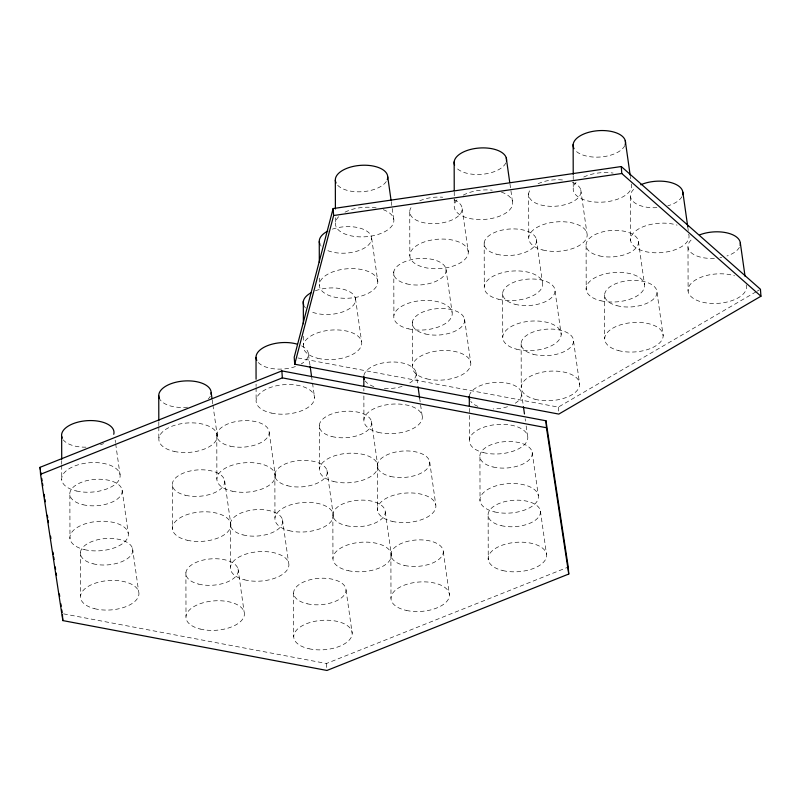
<?xml version="1.0" encoding="UTF-8"?>
<svg xmlns="http://www.w3.org/2000/svg" width="801" height="801" viewBox="0 0 801 801"><rect width="100%" height="100%" fill="white"/><g stroke="black" fill="none" stroke-linecap="round" stroke-linejoin="round"><path stroke-width="0.6" stroke-dasharray="4 3" d="M297.892 357.947L558.307 407.118L756.124 291.774M757.205 291.143L759.368 289.882M63.569 613.856L326.448 663.498L567.088 567.539M687.759 226.823L688.289 230.538M657.02 292.505L663.168 335.899M630.327 176.35L630.677 178.813M638.407 241.431L644.545 284.705M580.775 189.777L586.893 232.931M573.556 341.176L579.694 384.57M555.053 291.093L561.201 334.488M536.3 238.958L542.417 282.112M509.947 183.84L512.39 201.101M532.194 452.395L538.332 495.649M540.405 511.058L546.532 554.312M521.411 392.37L523.273 405.556M525.146 418.743L525.486 421.136M526.167 425.932L527.519 435.524M462.147 208.65L468.285 251.985A29.287 14.728 -4.1 0 1 425.051 267.604A29.287 14.728 -4.1 0 1 423.849 242.112A29.287 14.728 -4.1 0 1 468.285 251.985M464.54 319.068L470.668 362.282M445.957 268.966L452.084 312.18M443.303 551.629L449.451 594.983M429.676 461.827L435.814 505.081M415.939 372.044L417.862 385.611M419.604 397.937L422.057 415.198M391.238 201.572L393.872 220.135M371.664 238.197L377.802 281.531A29.287 14.728 -4.1 0 1 334.568 297.151A29.287 14.728 -4.1 0 1 333.366 271.659A29.287 14.728 -4.1 0 1 377.802 281.531M355.484 298.473L361.611 341.687M385.271 511.879L391.419 555.233M371.454 421.226L377.571 464.38M346.042 589.967L352.19 633.321M326.978 470.417L333.086 513.571M308.435 354.282L309.967 365.116M311.499 375.959L312.36 381.977M312.53 383.188L314.573 397.636M282.493 519.599L288.61 562.753M269.206 432.37L275.344 475.724M238.017 568.78L244.125 611.934M224.65 480.7L230.778 523.954M212.225 400.059L212.746 403.774M212.926 405.006L217.311 435.974M132.545 548.455L138.663 591.609M115.154 440.119L115.504 442.593M115.674 443.824L120.06 474.723M122.132 490.132L128.27 533.386M558.307 407.118L558.808 414.087M326.448 663.498L326.948 670.457M687.999 247.349L688.109 291.133M630.537 196.676L630.637 240.46M604.615 294.898L604.715 338.573M586.102 245.897L586.202 289.682M573.216 175.669L573.246 188.125M528.67 193.702L528.77 237.316M521.141 343.569L521.241 387.233M502.648 293.486L502.748 337.161M488.139 515.874L488.24 559.679M484.184 242.893L484.285 286.498M479.929 457.211L480.039 501.015M469.326 408.41L469.396 439.909M454.237 191.779L454.267 205.477M412.375 321.962L412.485 365.516M409.742 212.085L409.842 255.809M393.792 271.869L393.902 315.414M390.898 554.713L390.988 598.417M377.411 466.643L377.521 510.447M363.854 388.435L363.864 390.928M363.874 395.914L363.924 419.584M335.419 217.722L335.429 223.97M332.856 514.963L332.956 558.667M319.339 278.077L319.359 285.366M319.349 425.161L319.449 468.765M303.409 336.21L303.429 344.921M293.637 593.06L293.727 636.765M274.863 474.342L274.963 517.957M256.08 384.079L256.08 386.513M256.09 387.724L256.12 401.081M230.378 523.524L230.488 567.138M216.791 435.464L216.891 479.168M185.902 572.715L186.002 616.319M172.385 485.506L172.485 529.311M158.818 421.937L158.818 425.681M158.828 426.933L158.848 439.419M80.43 552.39L80.531 595.994M69.867 494.938L69.977 538.743M61.717 460.615L61.727 464.26M61.727 465.481L61.767 480.079M363.894 375.499A26.253 13.206 -4.1 0 1 400.48 362.613A26.253 13.206 -4.1 0 1 409.471 383.118M402.112 386.382A26.253 13.206 -4.1 0 1 382.137 388.345M373.887 386.603A26.253 13.206 -4.1 0 1 365.266 381.016M210.313 396.175A26.253 13.206 -4.1 0 1 208.31 398.928M187.574 407.198A26.253 13.206 -4.1 0 1 160.04 399.589M469.366 395.824A26.253 13.206 -4.1 0 1 505.952 382.938A26.253 13.206 -4.1 0 1 514.943 403.434M507.584 406.708A26.253 13.206 -4.1 0 1 493.096 408.931M477.927 406.397A26.253 13.206 -4.1 0 1 470.738 401.331M103.599 443.584A26.253 13.206 -4.1 0 1 100.465 444.775M86.047 447.168A26.253 13.206 -4.1 0 1 63.279 439.869M301.536 345.842A26.253 13.206 -4.1 0 1 301.276 363.894M295.439 366.548A26.253 13.206 -4.1 0 1 257.301 361.251M572.375 182.258A26.253 13.206 -4.1 0 1 575.889 199.779A26.253 13.206 -4.1 0 1 541.306 205.086A26.253 13.206 -4.1 0 1 531.203 188.565M538.052 183.759A26.253 13.206 -4.1 0 1 564.455 180.205M631.448 184A29.287 14.728 -4.1 0 1 597.726 202.192A29.287 14.728 -4.1 0 1 576.079 182.398M583.719 177.041A29.287 14.728 -4.1 0 1 613.165 173.076M624.81 145.542A26.253 13.206 -4.1 0 1 601.621 156.906A26.253 13.206 -4.1 0 1 575.278 150.398M454.027 199.819A26.253 13.206 -4.1 0 1 456.54 217.451A26.253 13.206 -4.1 0 1 421.777 222.257A26.253 13.206 -4.1 0 1 412.645 205.547M419.744 200.831A26.253 13.206 -4.1 0 1 442.723 197.226M746.172 284.856A29.287 14.728 -4.1 0 1 714.081 303.489A29.287 14.728 -4.1 0 1 690.041 284.745A29.287 14.728 -4.1 0 1 734.577 275.814M739.373 247.369A26.253 13.206 -4.1 0 1 726.938 255.98M721.781 257.361A26.253 13.206 -4.1 0 1 719.969 257.702M714.412 258.333A26.253 13.206 -4.1 0 1 690.832 252.395A26.253 13.206 -4.1 0 1 693.025 238.408M315.354 290.803A26.253 13.206 -4.1 0 1 350.468 292.215A26.253 13.206 -4.1 0 1 346.483 310.347A26.253 13.206 -4.1 0 1 310.798 311.529M305.521 307.934A26.253 13.206 -4.1 0 1 304.23 306.232M383.258 209.672A29.287 14.728 -4.1 0 1 388.465 229.336A29.287 14.728 -4.1 0 1 349.436 235.474A29.287 14.728 -4.1 0 1 338.673 216.681M344.991 212.185A29.287 14.728 -4.1 0 1 376.16 207.87M386.292 181.527A26.253 13.206 -4.1 0 1 361.221 191.769A26.253 13.206 -4.1 0 1 336.57 183.89M332.355 229.156A26.253 13.206 -4.1 0 1 367.158 231.339A26.253 13.206 -4.1 0 1 361.662 249.451A26.253 13.206 -4.1 0 1 326.067 249.852M321.131 246.137A26.253 13.206 -4.1 0 1 320.5 245.286M501.416 192.12A29.287 14.728 -4.1 0 1 507.343 211.955A29.287 14.728 -4.1 0 1 467.764 218.022A29.287 14.728 -4.1 0 1 458.072 198.768M463.178 195.174A29.287 14.728 -4.1 0 1 492.225 190.177M505.831 162.893A26.253 13.206 -4.1 0 1 481.701 174.338A26.253 13.206 -4.1 0 1 455.609 166.908M688.71 234.182A29.287 14.728 -4.1 0 1 656.62 252.816A29.287 14.728 -4.1 0 1 632.57 234.072A29.287 14.728 -4.1 0 1 677.105 225.141M681.911 196.696A26.253 13.206 -4.1 0 1 667.804 205.827M656.94 207.659A26.253 13.206 -4.1 0 1 633.811 202.112A26.253 13.206 -4.1 0 1 634.512 188.575M289.061 530.642A29.287 14.728 -4.1 0 0 333.376 515.914A29.287 14.728 -4.1 0 0 290.022 505.03A29.287 14.728 -4.1 0 0 289.061 530.642M287.499 485.726A26.253 13.206 -4.1 0 0 327.239 472.52A26.253 13.206 -4.1 0 0 288.36 462.758A26.253 13.206 -4.1 0 0 287.499 485.726M333.536 481.461A29.287 14.728 -4.1 0 0 377.862 466.733A29.287 14.728 -4.1 0 0 334.498 455.849A29.287 14.728 -4.1 0 0 333.536 481.461M331.974 436.545A26.253 13.206 -4.1 0 0 371.714 423.339A26.253 13.206 -4.1 0 0 332.846 413.576A26.253 13.206 -4.1 0 0 331.974 436.545M378.022 432.28A29.287 14.728 -4.1 0 0 422.337 417.551A29.287 14.728 -4.1 0 0 378.983 406.668A29.287 14.728 -4.1 0 0 378.022 432.28M392.17 521.361A29.287 14.728 -4.1 0 0 435.894 506.132A29.287 14.728 -4.1 0 0 391.929 495.809A29.287 14.728 -4.1 0 0 392.17 521.361M390.548 476.425A26.253 13.206 -4.1 0 0 429.757 462.768A26.253 13.206 -4.1 0 0 390.337 453.516A26.253 13.206 -4.1 0 0 390.548 476.425M348.305 570.682A29.287 14.728 -4.1 0 0 391.409 554.963A29.287 14.728 -4.1 0 0 346.853 545.201A29.287 14.728 -4.1 0 0 348.305 570.682M346.613 525.726A26.253 13.206 -4.1 0 0 385.261 511.639A26.253 13.206 -4.1 0 0 345.321 502.888A26.253 13.206 -4.1 0 0 346.613 525.726M244.575 579.834A29.287 14.728 -4.1 0 0 288.901 565.106A29.287 14.728 -4.1 0 0 245.537 554.222A29.287 14.728 -4.1 0 0 244.575 579.834M243.013 534.908A26.253 13.206 -4.1 0 0 282.753 521.701A26.253 13.206 -4.1 0 0 243.884 511.949A26.253 13.206 -4.1 0 0 243.013 534.908M187.144 540.224A29.287 14.728 -4.1 0 0 230.868 524.995A29.287 14.728 -4.1 0 0 186.903 514.673A29.287 14.728 -4.1 0 0 187.144 540.224M185.522 495.288A26.253 13.206 -4.1 0 0 224.721 481.641A26.253 13.206 -4.1 0 0 185.301 472.38A26.253 13.206 -4.1 0 0 185.522 495.288M232.23 491.183A29.287 14.728 -4.1 0 0 275.334 475.464A29.287 14.728 -4.1 0 0 230.788 465.701A29.287 14.728 -4.1 0 0 232.23 491.183M230.548 446.227A26.253 13.206 -4.1 0 0 269.196 432.139A26.253 13.206 -4.1 0 0 229.246 423.389A26.253 13.206 -4.1 0 0 230.548 446.227M494.688 511.929A29.287 14.728 -4.1 0 0 538.412 496.7A29.287 14.728 -4.1 0 0 494.447 486.377A29.287 14.728 -4.1 0 0 494.688 511.929M493.066 466.993A26.253 13.206 -4.1 0 0 532.275 453.336A26.253 13.206 -4.1 0 0 492.855 444.084A26.253 13.206 -4.1 0 0 493.066 466.993M406.337 610.432A29.287 14.728 -4.1 0 0 449.441 594.712A29.287 14.728 -4.1 0 0 404.885 584.95A29.287 14.728 -4.1 0 0 406.337 610.432M404.655 565.486A26.253 13.206 -4.1 0 0 443.293 551.388A26.253 13.206 -4.1 0 0 403.354 542.637A26.253 13.206 -4.1 0 0 404.655 565.486M200.1 629.015A29.287 14.728 -4.1 0 0 244.415 614.287A29.287 14.728 -4.1 0 0 201.061 603.403A29.287 14.728 -4.1 0 0 200.1 629.015M198.538 584.089A26.253 13.206 -4.1 0 0 238.267 570.883A26.253 13.206 -4.1 0 0 199.399 561.131A26.253 13.206 -4.1 0 0 198.538 584.089M84.626 549.656A29.287 14.728 -4.1 0 0 128.35 534.427A29.287 14.728 -4.1 0 0 84.385 524.104A29.287 14.728 -4.1 0 0 84.626 549.656M83.004 504.72A26.253 13.206 -4.1 0 0 122.203 491.073A26.253 13.206 -4.1 0 0 82.783 481.812A26.253 13.206 -4.1 0 0 83.004 504.72M174.197 451.424A29.287 14.728 -4.1 0 0 217.301 435.714A29.287 14.728 -4.1 0 0 172.746 425.952A29.287 14.728 -4.1 0 0 174.197 451.424M483.494 452.605A29.287 14.728 -4.1 0 0 527.809 437.867A29.287 14.728 -4.1 0 0 484.455 426.993A29.287 14.728 -4.1 0 0 483.494 452.605M502.898 570.592A29.287 14.728 -4.1 0 0 546.622 555.363A29.287 14.728 -4.1 0 0 502.658 545.04A29.287 14.728 -4.1 0 0 502.898 570.592M501.276 525.656A26.253 13.206 -4.1 0 0 540.475 511.999A26.253 13.206 -4.1 0 0 501.056 502.748A26.253 13.206 -4.1 0 0 501.276 525.656M309.076 648.77A29.287 14.728 -4.1 0 0 352.18 633.06A29.287 14.728 -4.1 0 0 307.624 623.298A29.287 14.728 -4.1 0 0 309.076 648.77M307.384 603.824A26.253 13.206 -4.1 0 0 346.032 589.736A26.253 13.206 -4.1 0 0 306.092 580.985A26.253 13.206 -4.1 0 0 307.384 603.824M94.628 608.69A29.287 14.728 -4.1 0 0 138.943 593.962A29.287 14.728 -4.1 0 0 95.589 583.078A29.287 14.728 -4.1 0 0 94.628 608.69M93.066 563.774A26.253 13.206 -4.1 0 0 132.806 550.567A26.253 13.206 -4.1 0 0 93.927 540.805A26.253 13.206 -4.1 0 0 93.066 563.774M76.415 490.993A29.287 14.728 -4.1 0 0 120.14 475.764A29.287 14.728 -4.1 0 0 76.175 465.441A29.287 14.728 -4.1 0 0 76.415 490.993M271.459 413.086A29.287 14.728 -4.1 0 0 314.563 397.376A29.287 14.728 -4.1 0 0 270.007 387.604A29.287 14.728 -4.1 0 0 271.459 413.086M498.382 299.194A29.287 14.728 -4.1 0 0 542.698 284.465A29.287 14.728 -4.1 0 0 499.343 273.582A29.287 14.728 -4.1 0 0 498.382 299.194M496.82 254.267A26.253 13.206 -4.1 0 0 536.56 241.061A26.253 13.206 -4.1 0 0 497.681 231.309A26.253 13.206 -4.1 0 0 496.82 254.267M542.858 250.012A29.287 14.728 -4.1 0 0 587.183 235.274A29.287 14.728 -4.1 0 0 543.819 224.4A29.287 14.728 -4.1 0 0 542.858 250.012M601 300.816A29.287 14.728 -4.1 0 0 644.605 285.486A29.287 14.728 -4.1 0 0 600.52 275.274A29.287 14.728 -4.1 0 0 601 300.816M599.368 255.879A26.253 13.206 -4.1 0 0 638.467 242.132A26.253 13.206 -4.1 0 0 598.938 232.981A26.253 13.206 -4.1 0 0 599.368 255.879M516.525 349.176A29.287 14.728 -4.1 0 0 561.191 334.748A29.287 14.728 -4.1 0 0 518.207 323.534A29.287 14.728 -4.1 0 0 516.525 349.176M515.003 304.27A26.253 13.206 -4.1 0 0 555.043 291.334A26.253 13.206 -4.1 0 0 516.515 281.281A26.253 13.206 -4.1 0 0 515.003 304.27M408.27 328.78A29.287 14.728 -4.1 0 0 452.235 313.752A29.287 14.728 -4.1 0 0 408.51 303.209A29.287 14.728 -4.1 0 0 408.27 328.78M406.668 283.854A26.253 13.206 -4.1 0 0 446.087 270.378A26.253 13.206 -4.1 0 0 406.888 260.916A26.253 13.206 -4.1 0 0 406.668 283.854M535.018 399.258A29.287 14.728 -4.1 0 0 579.684 384.83A29.287 14.728 -4.1 0 0 536.71 373.616A29.287 14.728 -4.1 0 0 535.018 399.258M533.496 354.342A26.253 13.206 -4.1 0 0 573.546 341.416A26.253 13.206 -4.1 0 0 535.008 331.354A26.253 13.206 -4.1 0 0 533.496 354.342M317.797 358.287A29.287 14.728 -4.1 0 0 361.762 343.259A29.287 14.728 -4.1 0 0 318.037 332.705A29.287 14.728 -4.1 0 0 317.797 358.287M426.853 378.873A29.287 14.728 -4.1 0 0 470.818 363.844A29.287 14.728 -4.1 0 0 427.093 353.301A29.287 14.728 -4.1 0 0 426.853 378.873M425.251 333.947A26.253 13.206 -4.1 0 0 464.67 320.47A26.253 13.206 -4.1 0 0 425.471 311.018A26.253 13.206 -4.1 0 0 425.251 333.947M618.492 350.588A29.287 14.728 -4.1 0 0 663.158 336.16A29.287 14.728 -4.1 0 0 620.174 324.946A29.287 14.728 -4.1 0 0 618.492 350.588M616.97 305.682A26.253 13.206 -4.1 0 0 657.01 292.745A26.253 13.206 -4.1 0 0 618.472 282.693A26.253 13.206 -4.1 0 0 616.97 305.682"/><path stroke-width="1.2" d="M333.126 208.56L294.207 357.246L294.708 364.215L558.808 414.087L760.95 296.22L760.449 289.251L621.286 166.538L333.126 208.56L333.627 215.529L294.708 364.215M40.05 467.323L281.852 370.903L545.962 420.775L568.249 567.068L568.75 574.037L326.948 670.457L62.848 620.585L40.551 474.292L40.05 467.323L40.42 469.786M40.551 474.292L282.353 377.872L546.452 427.744L568.75 574.037M333.627 215.529L621.776 173.507L760.95 296.22M40.801 472.25L41.171 474.703M41.732 478.387L42.113 480.85M42.483 483.313L42.864 485.766M44.175 494.377L44.546 496.83M44.926 499.293L45.297 501.746M47.359 515.273L47.73 517.736M48.11 520.189L48.481 522.653M50.543 536.169L50.914 538.632M52.976 552.149L53.357 554.612M53.727 557.075L54.098 559.529M55.229 566.908L55.599 569.361M56.16 573.055L56.541 575.508M59.344 593.952L59.725 596.415M60.846 603.784L61.216 606.247M61.787 609.931L62.158 612.395M740.314 242.873L745.05 276.255M682.852 192.21L687.759 226.823M625.261 140.596L630.157 175.119M506.272 157.937L509.766 182.598M523.443 406.748L524.465 413.947M418.032 386.843L419.604 397.937M387.734 176.811L391.068 200.33M310.137 366.327L311.499 375.959M211.164 392.62L212.045 398.818M621.286 166.538L621.776 173.507M545.962 420.775L546.452 427.744M281.852 370.903L282.353 377.872M62.428 614.788L62.848 620.585M573.146 144.52L573.216 174.428M469.296 396.295L469.316 405.987M454.167 161.872L454.227 190.528M363.824 377.221L363.844 385.942M335.329 180.235L335.399 208.971M319.259 241.632L319.309 262.287M303.319 301.376L303.379 323.764M256.02 357.366L256.07 379.223M158.758 395.714L158.808 420.685M61.657 436.275L61.717 459.394M364.285 379.243A26.253 13.206 -4.1 0 1 363.794 376.45M159.519 398.708A26.253 13.206 -4.1 0 1 183.279 381.056A26.253 13.206 -4.1 0 1 211.003 394.282M469.756 399.569A26.253 13.206 -4.1 0 1 469.256 396.775M62.208 438.117A26.253 13.206 -4.1 0 1 86.728 420.705A26.253 13.206 -4.1 0 1 113.752 434.302M256.791 360.37A26.253 13.206 -4.1 0 1 267.434 345.692A26.253 13.206 -4.1 0 1 297.321 344.2M574.037 148.686A26.253 13.206 -4.1 0 1 597.947 130.703A26.253 13.206 -4.1 0 1 625.18 144.591M699.784 234.813A26.253 13.206 -4.1 0 1 728.119 233.161A26.253 13.206 -4.1 0 1 740.134 245.476M303.779 305.341A26.253 13.206 -4.1 0 1 310.968 292.806M336.06 183.008A26.253 13.206 -4.1 0 1 360.911 165.326A26.253 13.206 -4.1 0 1 387.263 179.654M319.989 244.395A26.253 13.206 -4.1 0 1 327.829 231.068M454.618 165.136A26.253 13.206 -4.1 0 1 478.958 148.055A26.253 13.206 -4.1 0 1 506.432 161.001M640.79 184.771A26.253 13.206 -4.1 0 1 669.846 182.288A26.253 13.206 -4.1 0 1 682.672 194.813"/></g></svg>
